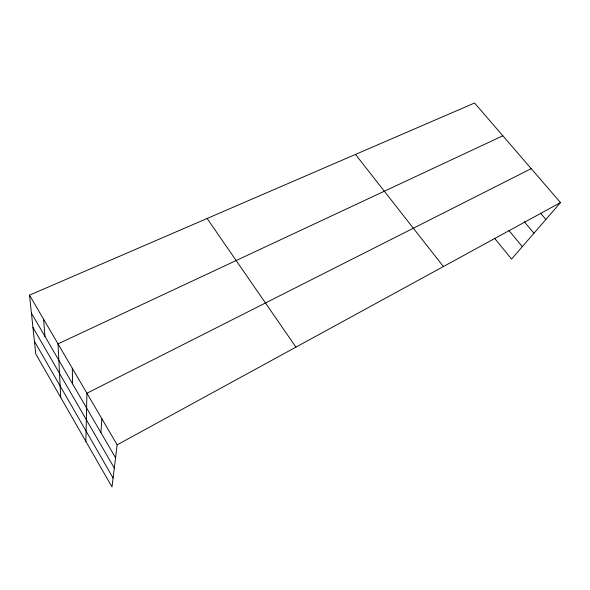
<?xml version="1.0" encoding="UTF-8"?>
<svg xmlns="http://www.w3.org/2000/svg" width="590" height="590" viewBox="0 0 590 590"><rect width="100%" height="100%" fill="white"/><g stroke="black" fill="none" stroke-linecap="round" stroke-linejoin="round"><path stroke-width="0.89" d="M85.867 441.379L86.922 393.235L531.207 168.644M100.92 432.618L101.856 418.752M29.5 295.155L117.13 444.838L111.997 486.979L35.769 353.941L29.5 295.155L474.552 103.021L560.5 202.569L511.567 259.062L494.597 238.316M117.13 444.838L560.5 202.569M502.85 135.788L58.012 343.859L60.718 397.483M540.529 213.204L545.861 219.473M524.215 221.597L533.957 233.212M508.993 230.572L522.312 246.65M355.482 154.425L443.392 266.555M207.119 218.47L295.937 347.134M31.41 313.098L115.552 457.781M32.944 327.457L114.298 468.084M34.427 341.315L113.088 477.989M43.601 319.242L44.98 336.433M72.312 368.278L72.577 383.876"/></g></svg>
